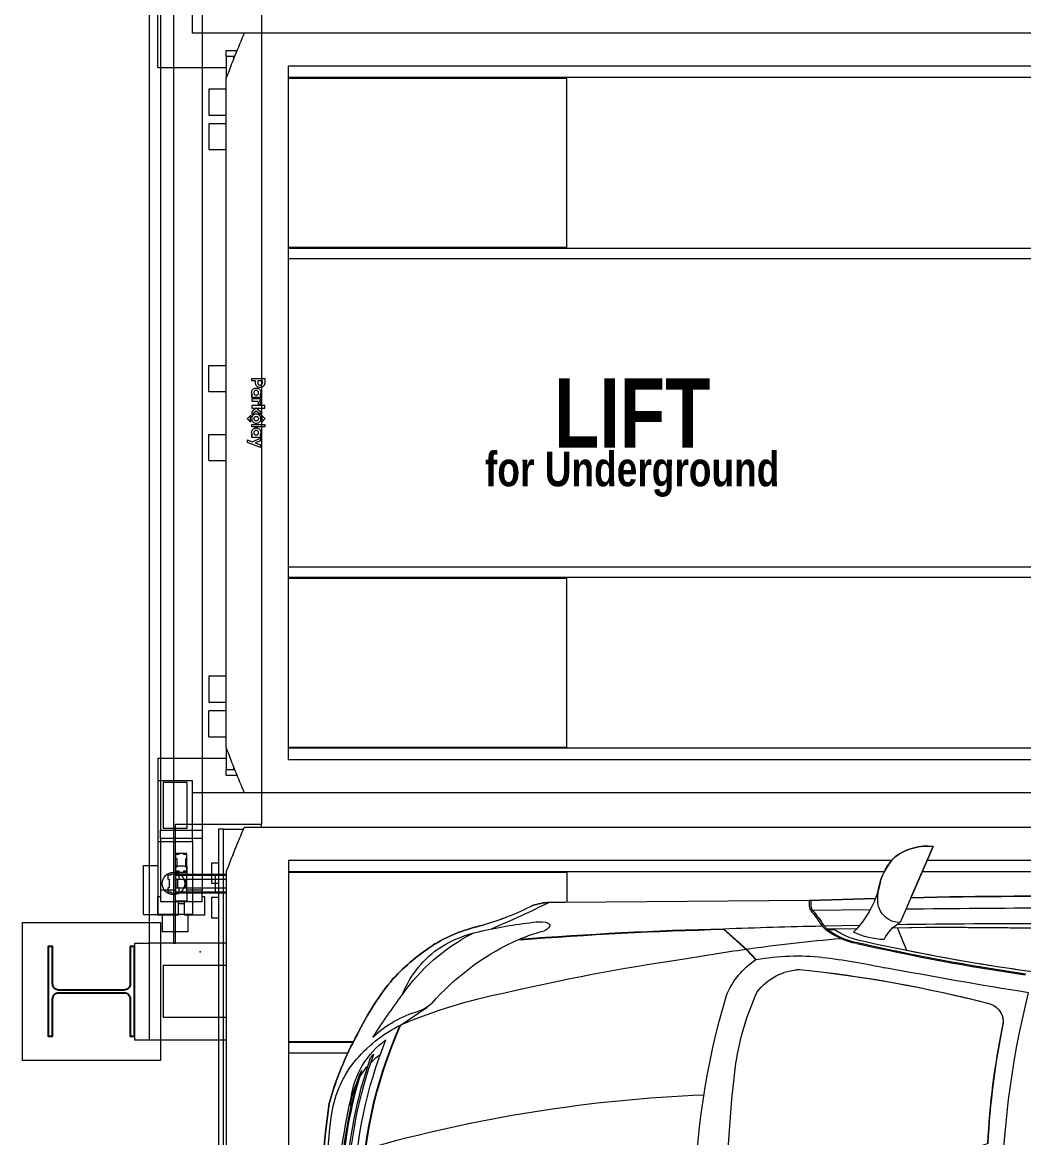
# Model space of a CAD drawing. Header units: inches. Extents: x -342 to 3622, y -887 to 1349.
# Drawn here: x 350.5 to 640.3, y 56.7 to 379.7 of the extents above; entities that cross this region are included whole.
import ezdxf

# ---------------------------------------------------------------- set-up
doc = ezdxf.new("R2010")
doc.units = ezdxf.units.IN
doc.header["$MEASUREMENT"] = 0
doc.set_wipeout_variables(frame=1)
doc.linetypes.add('PHANTOM', pattern=[12.7, 6.35, -1.27, 1.27, -1.27, 1.27, -1.27])
for name, color, linetype in [('PK24-LABEL', 7, 'Continuous'), ('PK24-LOGO', 7, 'Continuous'), ('PK24E', 7, 'Continuous'), ('PK24E-COMP-CAR', 7, 'Continuous'), ('PK24E-STRUCT-STEEL', 254, 'Continuous')]:
    doc.layers.add(name, color=color, linetype=linetype)
for name, color, linetype, true_color in [('PK24E-COMP-PALLET', 132, 'Continuous', 0x00b7c8), ('PK24E-HELPER', 253, 'PHANTOM', 0xa1a1a1), ('PK24E-SYS-LIFT', 31, 'Continuous', 0xffcc5a), ('PK24E-SYS-SHELF', 31, 'Continuous', 0xffcc5a)]:
    doc.layers.add(name, color=color, linetype=linetype, true_color=true_color)
doc.styles.add('Impact', font='impact.ttf', dxfattribs={"height": 5})

# ---------------------------------------------------------------- blocks, each defined once
blk = doc.blocks.new('STEEL-HEA260--TOP-STRUCT-PK24')
at = {"layer": 'PK24E-STRUCT-STEEL', "color": 8, "true_color": 0x808080}
blk.add_lwpolyline([(11.25, 13), (11.25, 2.175, -0.4142136), (9.45, 0.375), (-9.45, 0.375, -0.4142136), (-11.25, 2.175), (-11.25, 13), (-12.5, 13), (-12.5, -13), (-11.25, -13), (-11.25, -2.175, -0.4142136), (-9.45, -0.375), (9.45, -0.375, -0.4142136), (11.25, -2.175), (11.25, -13), (12.5, -13), (12.5, 13)], format="xyb", close=True, dxfattribs=at)
blk = doc.blocks.new('STEEL-HEA260-WPLATE-TOP-STRUCT-PK24')
at = {"layer": 'PK24E-STRUCT-STEEL', "color": 8, "lineweight": 5, "true_color": 0x808080}
blk.add_lwpolyline([(-20, 20), (20, 20), (20, -20), (-20, -20)], close=True, dxfattribs=at)
at = {"lineweight": 5}
blk.add_blockref('STEEL-HEA260--TOP-STRUCT-PK24', (0, 0), dxfattribs=at)
blk = doc.blocks.new('ELIFT-COLUMNS--TOP-COMP-PKE24')
at = {"lineweight": 5}
blk.add_blockref('STEEL-HEA260-WPLATE-TOP-STRUCT-PK24', (-306.5, -167.5), dxfattribs=at)
blk = doc.blocks.new('ELIFTUG---TOP-COMP-PKE24')
at = {"layer": 'PK24E-SYS-LIFT', "linetype": 'Continuous', "lineweight": 5}
for p, q in [((-287.25, 100), (-287.25, 116.25)), ((-277.25, 110), (-277.25, 116.25)), ((-255.5, 110), (-277.25, 110)), ((-255.5, 95), (-255.5, 110)), ((-267.5, 103.22), (-267.5, 105)), ((-267.5, 105), (-258.3, 105)), ((-258.3, 105), (-258.3, 103.22)), ((-265.25, 103.22), (-267.5, 103.22)), ((-267.5, 103.22), (-267.5, -103.22)), ((-265.25, 94), (-265.25, 103.22)), ((-258.3, 103.22), (-262.25, 103.22)), ((-262.25, 103.22), (-262.25, 94)), ((-258.3, 103.22), (-258.3, -103.22)), ((-287.25, 100), (-267.5, 100)), ((-267.5, 93.75), (-272.5, 93.75)), ((-272.5, 93.75), (-272.5, 86.25)), ((-262.25, 94), (-265.25, 94)), ((-265.25, 94), (-265.25, -94)), ((-262.25, 94), (-262.25, -94)), ((-257.8, 75.2), (-257.8, 94.8)), ((-253, 95), (-257.6, 95)), ((-257.6, 95), (-257.6, 75)), ((-253, 75), (-253, 95)), ((-252.8, 94.8), (-252.8, 75.2)), ((-257.8, 88), (-258.3, 88)), ((-272.5, 86.25), (-267.5, 86.25)), ((-267.5, 83.75), (-272.5, 83.75)), ((-272.5, 83.75), (-272.5, 76.25)), ((-258.3, 82), (-257.8, 82)), ((-252.8, 81.9), (-230.5, 81.9)), ((-230.5, 83.9), (-230.5, 67.75)), ((-220.5, 83.9), (-230.5, 83.9)), ((-220.5, 83.9), (-220.5, 81.9)), ((220.5, 81.9), (-220.5, 81.9)), ((-272.5, 76.25), (-267.5, 76.25)), ((-257.6, 75), (-253, 75)), ((-255.5, 67.75), (-255.5, 75)), ((-255.5, 73.9), (-230.5, 73.9)), ((-85.6, 73.9), (-220.5, 73.9)), ((-220.5, 73.9), (-220.5, -73.9)), ((-216.5, 2.25), (-216.5, 73.9)), ((-87.6, 2.25), (-87.6, 73.9)), ((-85.6, -73.9), (-85.6, 73.9)), ((77.6, 73.9), (-77.6, 73.9)), ((-77.6, 73.9), (-77.6, -73.9)), ((-258.3, 67.75), (-230.5, 67.75)), ((-230.5, 59.75), (-258.3, 59.75)), ((-255.5, 52.5), (-255.5, 59.75)), ((-230.5, 59.75), (-230.5, -59.75)), ((-257.8, 32.7), (-257.8, 52.3)), ((-253, 52.5), (-257.6, 52.5)), ((-257.6, 52.5), (-257.6, 32.5)), ((-253, 32.5), (-253, 52.5)), ((-252.8, 52.3), (-252.8, 32.7)), ((-257.8, 45.5), (-258.3, 45.5)), ((-258.3, 39.5), (-257.8, 39.5)), ((-257.6, 32.5), (-253, 32.5)), ((-255.5, 10), (-255.5, 32.5)), ((-127.91, 29.45), (-127.91, 24.3)), ((-127.91, 29.45), (-127.61, 29.45)), ((-127.61, 29.45), (-127.61, 24.3)), ((-127.61, 29.45), (-116.61, 29.45)), ((-116.61, 29.45), (-116.61, 24.3)), ((-116.61, 29.45), (-116.31, 29.45)), ((-116.31, 29.45), (-116.31, 24.3)), ((-151.04, 24.35), (-153.72, 21.67)), ((-146.87, 24.35), (-151.04, 24.35)), ((-151.04, 24.35), (-151.04, 5.05)), ((-146.87, 24.35), (-146.38, 24.35)), ((-135.72, 24.35), (-146.38, 24.35)), ((-135.72, 24.3), (-135.72, 24.35)), ((-135.72, 24.3), (-115.72, 24.3)), ((-135.72, 24.3), (-135.72, 22.37)), ((-114.42, 24.3), (-115.72, 24.3)), ((-115.72, 22.3), (-115.72, 24.3)), ((-114.42, 24.3), (-114.42, 5.1)), ((-112.62, 22.99), (-114.42, 22.99)), ((-112.62, 21.91), (-112.62, 22.99)), ((-112.62, 22.99), (-112.62, 6.41)), ((-109.02, 22.7), (-110.52, 22.7)), ((-110.52, 22.7), (-110.52, 6.7)), ((-103.72, 22.75), (-109.02, 22.75)), ((-109.02, 22.75), (-109.02, 22.55)), ((-102.72, 22.95), (-103.72, 22.95)), ((-103.72, 22.95), (-103.72, 22.75)), ((-103.72, 22.75), (-103.72, 14.4)), ((-102.72, 22.75), (-103.72, 22.75)), ((-102.72, 22.95), (-102.72, 22.75)), ((-102.72, 22.75), (-102.72, 14.4)), ((-153.72, 21.67), (-153.72, 7.73)), ((-135.72, 21.45), (-135.72, 22.37)), ((-135.72, 21.45), (-135.72, 20.02)), ((-135.72, 21.45), (-115.72, 21.45)), ((-135.72, 18.48), (-135.72, 20.02)), ((-115.72, 22.3), (-115.72, 21.45)), ((-115.72, 21.45), (-115.72, 19.93)), ((-115.72, 19.93), (-115.72, 18.48)), ((-110.52, 21.91), (-112.62, 21.91)), ((-112.62, 21.91), (-112.62, 14.7)), ((-109.02, 22.55), (-109.02, 14.4)), ((-103.72, 22.55), (-109.02, 22.55)), ((-97.72, 21.96), (-102.72, 22.4)), ((-96.62, 20.77), (-96.62, 20.56)), ((-96.62, 20.56), (-96.62, 19.04)), ((-135.72, 18.48), (-135.72, 15.68)), ((-115.72, 18.48), (-135.72, 18.48)), ((-115.72, 14.7), (-115.72, 18.48)), ((-96.62, 15.55), (-102.72, 17.18)), ((-96.62, 19.04), (-96.62, 15.55)), ((-272.5, 6.25), (-272.5, 13.75)), ((-272.5, 13.75), (-267.5, 13.75)), ((-135.72, 13.72), (-135.72, 15.68)), ((-135.72, 13.72), (-135.72, 10.92)), ((-115.72, 10.92), (-115.72, 14.7)), ((-112.62, 14.7), (-112.62, 7.49)), ((-109.02, 14.4), (-109.02, 12.75)), ((-103.72, 14.4), (-109.02, 14.4)), ((-103.72, 14.4), (-103.72, 12.75)), ((-102.72, 14.4), (-103.72, 14.4)), ((-102.72, 15.45), (-96.42, 13.65)), ((-102.72, 14.4), (-102.72, 12.75)), ((-96.42, 15.5), (-96.62, 15.55)), ((-96.42, 15.5), (-96.42, 14.92)), ((-96.42, 13.65), (-96.42, 14.92)), ((-96.42, 13.65), (-96.42, 11.5)), ((-95.52, 13.45), (-96.42, 13.54)), ((-257.8, -9.8), (-257.8, 9.8)), ((-253, 10), (-257.6, 10)), ((-257.6, 10), (-257.6, -10)), ((-253, -10), (-253, 10)), ((-252.8, 9.8), (-252.8, -9.8)), ((-135.72, 9.38), (-135.72, 10.92)), ((-135.72, 10.92), (-115.72, 10.92)), ((-115.72, 10.92), (-115.72, 9.47)), ((-109.32, 10.25), (-109.32, 12.75)), ((-97.67, 12.75), (-109.32, 12.75)), ((-109.32, 10.25), (-97.67, 10.25)), ((-109.02, 10.25), (-109.02, -4.25)), ((-103.72, 10.25), (-103.72, -4.25)), ((-102.72, 10.25), (-102.72, -4.25)), ((-96.42, 11.5), (-96.42, -5.5)), ((-153.72, 7.73), (-151.04, 5.05)), ((-135.72, 9.38), (-135.72, 6.6)), ((-135.72, 5.82), (-135.72, 6.6)), ((-115.72, 6.6), (-135.72, 6.6)), ((-115.72, 9.47), (-115.72, 6.6)), ((-115.72, 6.6), (-115.72, 5.87)), ((-112.62, 6.41), (-112.62, 7.49)), ((-112.62, 7.49), (-110.52, 7.49)), ((-110.52, 6.7), (-109.02, 6.7)), ((-96.42, 7.59), (-95.52, 7.65)), ((-94.92, 7.96), (-95.52, 8.02)), ((-95.52, 7.65), (-95.52, 5.93)), ((-94.92, 7.96), (-94.92, 5.04)), ((-272.5, 6.25), (-267.5, 6.25)), ((-151.04, 5.05), (-135.72, 5.05)), ((-135.72, 5.82), (-135.72, 5.1)), ((-135.72, 5.05), (-135.72, 5.1)), ((-115.72, 5.1), (-135.72, 5.1)), ((-115.72, 5.1), (-115.72, 5.87)), ((-115.72, 5.1), (-114.42, 5.1)), ((-114.42, 6.41), (-112.62, 6.41)), ((-109.02, 6.1), (-110.82, 6.1)), ((-110.82, 6.1), (-110.82, 0)), ((-94.92, 4.29), (-96.42, 4.37)), ((-95.52, 5.93), (-95.52, 5.07)), ((-95.52, 5.07), (-94.92, 5.04)), ((-94.62, 5.5), (-94.92, 5.5)), ((-94.92, 5.04), (-94.92, 4.29)), ((-94.92, 2.77), (-94.92, 4.29)), ((-94.62, 0), (-94.62, 5.5)), ((-257.8, 3), (-258.3, 3)), ((-111.02, 2.25), (-220, 2.25)), ((-220, 2.25), (-220, -2.25)), ((-110.82, 2.75), (-110.92, 2.75)), ((-110.92, 2.75), (-110.92, -2.75)), ((-110.82, 0), (-110.82, -6.1)), ((-94.92, 1.25), (-94.92, 2.77)), ((-94.92, 0), (-94.92, 1.25)), ((-94.92, -1.25), (-94.92, 0)), ((-94.52, 2.75), (-94.62, 2.75)), ((-94.62, -5.5), (-94.62, 0)), ((-94.52, -2.75), (-94.52, 2.75)), ((-85.6, 2.25), (-94.42, 2.25)), ((-258.3, -3), (-257.8, -3)), ((-220, -2.25), (-111.02, -2.25)), ((-216.5, -73.9), (-216.5, -2.25)), ((-110.92, -2.75), (-110.82, -2.75)), ((-94.92, -2.77), (-94.92, -1.25)), ((-94.92, -4.93), (-94.92, -2.77)), ((-94.62, -2.75), (-94.52, -2.75)), ((-94.42, -2.25), (-85.6, -2.25)), ((-87.6, -73.9), (-87.6, -2.25)), ((-272.5, -6.25), (-267.5, -6.25)), ((-272.5, -13.75), (-272.5, -6.25)), ((-110.82, -6.1), (-109.32, -6.1)), ((-109.32, -4.25), (-109.32, -6.75)), ((-97.67, -4.25), (-109.32, -4.25)), ((-96.42, -5.5), (-96.42, -8.05)), ((-94.92, -6.04), (-94.92, -4.93)), ((-94.92, -5.5), (-94.62, -5.5)), ((-94.92, -7.29), (-94.92, -6.04)), ((-109.32, -6.75), (-97.67, -6.75)), ((-109.02, -6.75), (-109.02, -8.05)), ((-96.42, -8.05), (-109.02, -8.05)), ((-108.92, -8.05), (-108.92, -8.79)), ((-108.92, -8.79), (-108.62, -8.79)), ((-108.62, -8.79), (-108.62, -8.05)), ((-96.82, -8.79), (-108.62, -8.79)), ((-96.82, -8.05), (-96.82, -8.79)), ((-96.82, -8.79), (-96.52, -8.79)), ((-96.52, -8.79), (-96.52, -8.05)), ((-96.42, -7.96), (-94.92, -7.8)), ((-94.92, -7.7), (-94.92, -7.29)), ((-94.92, -7.8), (-94.92, -7.7)), ((-257.6, -10), (-253, -10)), ((-255.5, -32.5), (-255.5, -10)), ((-272.5, -13.75), (-267.5, -13.75)), ((-257.8, -52.3), (-257.8, -32.7)), ((-253, -32.5), (-257.6, -32.5)), ((-257.6, -32.5), (-257.6, -52.5)), ((-253, -52.5), (-253, -32.5)), ((-252.8, -32.7), (-252.8, -52.3)), ((-257.8, -39.5), (-258.3, -39.5)), ((-258.3, -45.5), (-257.8, -45.5)), ((-257.6, -52.5), (-253, -52.5)), ((-255.5, -59.75), (-255.5, -52.5)), ((-258.3, -59.75), (-230.5, -59.75)), ((-230.5, -67.75), (-258.3, -67.75)), ((-255.5, -75), (-255.5, -67.75)), ((-230.5, -67.75), (-230.5, -83.9)), ((-255.5, -73.9), (-230.5, -73.9)), ((-220.5, -73.9), (-85.6, -73.9)), ((-77.6, -73.9), (77.6, -73.9)), ((-267.5, -76.25), (-272.5, -76.25)), ((-272.5, -76.25), (-272.5, -83.75)), ((-257.8, -94.8), (-257.8, -75.2)), ((-253, -75), (-257.6, -75)), ((-257.6, -75), (-257.6, -95)), ((-253, -95), (-253, -75)), ((-252.8, -75.2), (-252.8, -94.8)), ((-272.5, -83.75), (-267.5, -83.75)), ((-257.8, -82), (-258.3, -82)), ((-252.8, -81.9), (-230.5, -81.9)), ((-220.5, -83.9), (-230.5, -83.9)), ((220.5, -81.9), (-220.5, -81.9)), ((-220.5, -83.9), (-220.5, -81.9)), ((-153.1, -97.9), (-153.1, -81.9)), ((-80.1, -97.9), (-80.1, -81.9)), ((-267.5, -86.25), (-272.5, -86.25)), ((-272.5, -93.75), (-272.5, -86.25)), ((-258.3, -88), (-257.8, -88)), ((-272.5, -93.75), (-267.5, -93.75)), ((-265.25, -94), (-262.25, -94)), ((-265.25, -103.22), (-265.25, -94)), ((-262.25, -94), (-262.25, -103.22)), ((-257.6, -95), (-253, -95)), ((-255.5, -110), (-255.5, -95)), ((-287.25, -100), (-267.5, -100)), ((-287.25, -100), (-287.25, -106.55)), ((-80.1, -97.9), (-153.1, -97.9)), ((-267.5, -103.22), (-265.25, -103.22)), ((-267.5, -105), (-267.5, -103.22)), ((-262.25, -103.22), (-258.3, -103.22)), ((-258.3, -103.22), (-258.3, -105)), ((-277.25, -106.55), (-287.25, -106.55)), ((-287.25, -106.55), (-287.25, -124.05)), ((-277.25, -124.05), (-277.25, -106.55)), ((-258.3, -105), (-267.5, -105)), ((-285.7, -107), (-285.7, -120.25)), ((-278.8, -107), (-285.7, -107)), ((-278.8, -120.25), (-278.8, -107)), ((-255.5, -110), (-277.25, -110)), ((-285.7, -120.25), (-278.8, -120.25)), ((-287.25, -124.05), (-277.25, -124.05)), ((-287.25, -124.05), (-287.25, -145.25)), ((-277.25, -124.05), (-277.25, -145.25)), ((-291.45, -145.25), (-291.45, -131)), ((-291.45, -131), (-287.25, -131)), ((-284.4, -133.88), (-284.4, -134.98)), ((-283.48, -133.88), (-284.4, -133.88)), ((-284.4, -134.98), (-284.02, -134.98)), ((-284.02, -134.98), (-284.02, -137.52)), ((-283.48, -133.55), (-283.48, -133.88)), ((-282.02, -133.55), (-283.48, -133.55)), ((-282.02, -133.88), (-282.02, -133.55)), ((-281.1, -133.88), (-282.02, -133.88)), ((-281.48, -134.98), (-281.1, -134.98)), ((-281.48, -137.52), (-281.48, -134.98)), ((-281.1, -134.98), (-281.1, -133.88)), ((-284.4, -137.52), (-284.4, -138.62)), ((-284.02, -137.52), (-284.4, -137.52)), ((-284.4, -138.62), (-283.48, -138.62)), ((-283.48, -138.62), (-283.48, -138.95)), ((-282.02, -138.62), (-281.1, -138.62)), ((-282.02, -138.95), (-282.02, -138.62)), ((-281.1, -137.52), (-281.48, -137.52)), ((-281.1, -138.62), (-281.1, -137.52)), ((-283.48, -138.95), (-282.02, -138.95)), ((-291.45, -145.25), (-287.25, -145.25)), ((-277.25, -145.25), (-287.25, -145.25)), ((-286, -145.25), (-286, -150.25)), ((-278.5, -150.25), (-278.5, -145.25)), ((-280.68, -150.25), (-286, -150.25)), ((-278.5, -150.25), (-280.68, -150.25))]:
    blk.add_line(p, q, dxfattribs=at)
for centre, radius in [((-98.47, 19.8), 2), ((-282.75, -136.25), 3.25)]:
    blk.add_circle(centre, radius, dxfattribs=at)
for centre, radius, start, end in [((-257.6, 94.8), 0.2, 90, 180), ((-253, 94.8), 0.2, 0, 90), ((-257.6, 75.2), 0.2, 180, 270), ((-253, 75.2), 0.2, 270, 0), ((-257.6, 52.3), 0.2, 90, 180), ((-253, 52.3), 0.2, 0, 90), ((-257.6, 32.7), 0.2, 180, 270), ((-253, 32.7), 0.2, 270, 0), ((-98.47, 19.8), 2, 22.3316, 337.6684), ((-97.82, 20.77), 1.2, 0, 85), ((-98.47, 19.8), 2, 337.6684, 22.3316), ((-257.6, 9.8), 0.2, 90, 180), ((-253, 9.8), 0.2, 0, 90), ((-107.97, 11.5), 0.6, 0, 180), ((-107.97, 11.5), 0.6, 180, 0), ((-97.77, 11.5), 0.6, 0, 180), ((-97.77, 11.5), 0.6, 180, 0), ((-97.67, 11.5), 1.25, 0, 90), ((-97.67, 11.5), 1.25, 270, 0), ((-110.92, 2.65), 0.1, 90, 180), ((-94.52, 2.65), 0.1, 0, 90), ((-110.92, -2.65), 0.1, 180, 270), ((-94.52, -2.65), 0.1, 270, 0), ((-107.97, -5.5), 0.6, 0, 180), ((-107.97, -5.5), 0.6, 180, 0), ((-97.77, -5.5), 0.6, 0, 180), ((-97.77, -5.5), 0.6, 180, 0), ((-97.67, -5.5), 1.25, 0, 90), ((-97.67, -5.5), 1.25, 270, 0), ((-257.6, -9.8), 0.2, 180, 270), ((-253, -9.8), 0.2, 270, 0), ((-257.6, -32.7), 0.2, 90, 180), ((-253, -32.7), 0.2, 0, 90), ((-257.6, -52.3), 0.2, 180, 270), ((-253, -52.3), 0.2, 270, 0), ((-257.6, -75.2), 0.2, 90, 180), ((-253, -75.2), 0.2, 0, 90), ((-257.6, -94.8), 0.2, 180, 270), ((-253, -94.8), 0.2, 270, 0)]:
    blk.add_arc(centre, radius, start, end, dxfattribs=at)
for points, knots in [([(-146.38, 24.35), (-146.39, 24.35), (-146.39, 24.35), (-146.43, 24.35), (-146.49, 24.35), (-146.57, 24.35), (-146.65, 24.35), (-146.73, 24.35), (-146.8, 24.35), (-146.85, 24.35), (-146.86, 24.35), (-146.87, 24.35), (-146.87, 24.35)], [0, 0, 0, 0, 0.106796, 0.213587, 0.320506, 0.427756, 0.535476, 0.643626, 0.751921, 0.859857, 0.967036, 1, 1, 1, 1]), ([(-95.52, 9.79), (-95.52, 9.96), (-95.52, 10.31), (-95.52, 10.82), (-95.52, 11.3), (-95.52, 11.76), (-95.52, 12.18), (-95.52, 12.55), (-95.52, 12.87), (-95.52, 13.12), (-95.52, 13.31), (-95.52, 13.41), (-95.52, 13.46), (-95.52, 13.45), (-95.52, 13.45)], [0, 0, 0, 0, 0.090421, 0.180841, 0.271261, 0.361682, 0.452102, 0.542523, 0.632943, 0.723364, 0.813784, 0.904205, 0.994625, 1, 1, 1, 1]), ([(-95.52, 7.65), (-95.52, 7.81), (-95.52, 8.13), (-95.52, 8.66), (-95.52, 9.21), (-95.52, 9.6), (-95.52, 9.79)], [0, 0, 0, 0, 0.25, 0.5, 0.75, 1, 1, 1, 1]), ([(-111.02, 2.65), (-111.02, 2.64), (-111.02, 2.62), (-111.02, 2.46), (-111.02, 2.22), (-111.02, 1.89), (-111.02, 1.48), (-111.02, 1.02), (-111.02, 0.52), (-111.02, 0), (-111.02, -0.52), (-111.02, -1.02), (-111.02, -1.48), (-111.02, -1.89), (-111.02, -2.22), (-111.02, -2.46), (-111.02, -2.62), (-111.02, -2.64), (-111.02, -2.65)], [0, 0, 0, 0, 0.0625, 0.125, 0.1875, 0.25, 0.3125, 0.375, 0.4375, 0.5, 0.5625, 0.625, 0.6875, 0.75, 0.8125, 0.875, 0.9375, 1, 1, 1, 1]), ([(-94.42, 2.65), (-94.42, 2.64), (-94.42, 2.62), (-94.42, 2.46), (-94.42, 2.22), (-94.42, 1.89), (-94.42, 1.48), (-94.42, 1.02), (-94.42, 0.52), (-94.42, 0.17), (-94.42, 0)], [0, 0, 0, 0, 0.125, 0.25, 0.375, 0.5, 0.625, 0.75, 0.875, 1, 1, 1, 1]), ([(-94.42, 0), (-94.42, -0.17), (-94.42, -0.52), (-94.42, -1.02), (-94.42, -1.48), (-94.42, -1.89), (-94.42, -2.22), (-94.42, -2.46), (-94.42, -2.62), (-94.42, -2.64), (-94.42, -2.65)], [0, 0, 0, 0, 0.125, 0.25, 0.375, 0.5, 0.625, 0.75, 0.875, 1, 1, 1, 1])]:
    blk.add_open_spline(points, degree=3, knots=knots, dxfattribs=at)
at = {"lineweight": 5}
blk.add_blockref('ELIFT-COLUMNS--TOP-COMP-PKE24', (0, 0), dxfattribs=at)
blk = doc.blocks.new('LOGO----DECOR-PK24')
at = {"layer": 'PK24-LOGO', "lineweight": 5}
for p, q in [((-10, 2.13), (-8.71, 2.13)), ((-10, -1.62), (-10, 2.13)), ((-9.29, 1.47), (-9.29, 0.11)), ((-8.76, 1.47), (-9.29, 1.47)), ((-9.29, 0.11), (-8.76, 0.11)), ((-8.61, 1.46), (-8.76, 1.47)), ((-8.76, 0.11), (-8.61, 0.13)), ((-8.71, 2.13), (-8.43, 2.11)), ((-8.48, 1.42), (-8.61, 1.46)), ((-8.61, 0.13), (-8.48, 0.17)), ((-8.36, 1.35), (-8.48, 1.42)), ((-8.48, 0.17), (-8.36, 0.23)), ((-8.43, 2.11), (-8.3, 2.07)), ((-8.26, 1.27), (-8.36, 1.35)), ((-8.36, 0.23), (-8.26, 0.31)), ((-8.3, 2.07), (-8.17, 2.03)), ((-8.19, 1.17), (-8.26, 1.27)), ((-8.26, 0.31), (-8.19, 0.41)), ((-8.13, 1.05), (-8.19, 1.17)), ((-8.19, 0.41), (-8.13, 0.53)), ((-8.17, 2.03), (-7.94, 1.9)), ((-8.09, 0.93), (-8.13, 1.05)), ((-8.13, 0.53), (-8.09, 0.66)), ((-8.08, 0.79), (-8.09, 0.93)), ((-8.09, 0.66), (-8.08, 0.79)), ((-7.94, 1.9), (-7.74, 1.74)), ((-7.74, 1.74), (-7.58, 1.55)), ((-7.58, 0.04), (-7.74, -0.16)), ((-7.58, 1.55), (-7.46, 1.32)), ((-7.46, 0.27), (-7.58, 0.04)), ((-7.46, 1.32), (-7.38, 1.06)), ((-7.38, 0.52), (-7.46, 0.27)), ((-7.38, 1.06), (-7.36, 0.79)), ((-7.36, 0.79), (-7.38, 0.52)), ((-7.19, -0.02), (-7.16, 0.13)), ((-7.16, 0.13), (-7.11, 0.26)), ((-7.11, 0.26), (-6.98, 0.49)), ((-6.98, 0.49), (-6.82, 0.68)), ((-6.82, 0.68), (-6.62, 0.82)), ((-6.62, 0.82), (-6.41, 0.92)), ((-6.42, 0.06), (-6.48, -0.05)), ((-6.33, 0.17), (-6.42, 0.06)), ((-6.41, 0.92), (-6.19, 0.98)), ((-6.23, 0.25), (-6.33, 0.17)), ((-6.11, 0.31), (-6.23, 0.25)), ((-6.19, 0.98), (-5.97, 1)), ((-5.98, 0.35), (-6.11, 0.31)), ((-5.84, 0.36), (-5.98, 0.35)), ((-5.97, 1), (-5.74, 0.98)), ((-5.71, 0.35), (-5.84, 0.36)), ((-5.74, 0.98), (-5.53, 0.92)), ((-5.58, 0.31), (-5.71, 0.35)), ((-5.47, 0.24), (-5.58, 0.31)), ((-5.53, 0.92), (-5.35, 0.82)), ((-5.37, 0.16), (-5.47, 0.24)), ((-5.29, 0.06), (-5.37, 0.16)), ((-5.35, 0.82), (-5.21, 0.7)), ((-5.23, -0.06), (-5.29, 0.06)), ((-5.21, 0.7), (-5.21, 0.95)), ((-5.21, 0.95), (-4.5, 0.95)), ((-4.5, 0.95), (-4.5, -1.62)), ((-3.41, 0.95), (-4.11, 0.95)), ((-4.11, 0.95), (-4.11, -1.62)), ((-3.41, 0.53), (-3.41, 0.95)), ((-3.36, 0.62), (-3.41, 0.53)), ((-3.37, -0.03), (-3.32, 0.06)), ((-3.29, 0.71), (-3.36, 0.62)), ((-3.32, 0.06), (-3.26, 0.13)), ((-3.22, 0.78), (-3.29, 0.71)), ((-3.26, 0.13), (-3.19, 0.19)), ((-3.14, 0.84), (-3.22, 0.78)), ((-3.19, 0.19), (-3.11, 0.23)), ((-3.05, 0.89), (-3.14, 0.84)), ((-3.11, 0.23), (-3.02, 0.26)), ((-2.94, 0.92), (-3.05, 0.89)), ((-3.02, 0.26), (-2.92, 0.27)), ((-2.83, 0.94), (-2.94, 0.92)), ((-2.92, 0.27), (-2.42, 0.27)), ((-2.7, 0.95), (-2.83, 0.94)), ((-2.42, 0.95), (-2.7, 0.95)), ((-2.42, 0.27), (-2.42, 0.95)), ((-1.42, 2.13), (-2.13, 2.13)), ((-2.13, 2.13), (-2.13, -1.62)), ((-1.42, -1.62), (-1.42, 2.13)), ((-0.37, 0.95), (-1.42, -0.33)), ((-0.61, -0.33), (0.44, 0.95)), ((0.44, 0.95), (-0.37, 0.95)), ((0.44, 0.19), (0.36, -0.06)), ((0.56, 0.41), (0.44, 0.19)), ((0.72, 0.61), (0.56, 0.41)), ((0.92, 0.77), (0.72, 0.61)), ((0.77, 1.32), (0.79, 1.37)), ((0.78, 1.26), (0.77, 1.32)), ((0.81, 1.24), (0.78, 1.26)), ((0.79, 1.37), (1.61, 2.19)), ((0.85, 1.23), (0.81, 1.24)), ((0.89, 1.24), (0.85, 1.23)), ((1.07, 1.32), (0.89, 1.24)), ((1.15, 0.9), (0.92, 0.77)), ((1.27, 1.37), (1.07, 1.32)), ((1.07, -0.08), (1.13, 0.03)), ((1.13, 0.03), (1.21, 0.12)), ((1.4, 0.98), (1.15, 0.9)), ((1.21, 0.12), (1.3, 0.2)), ((1.46, 1.41), (1.27, 1.37)), ((1.3, 0.2), (1.41, 0.26)), ((1.67, 1), (1.4, 0.98)), ((1.41, 0.26), (1.54, 0.3)), ((1.67, 1.42), (1.46, 1.41)), ((1.54, 0.3), (1.67, 0.31)), ((1.61, 2.19), (1.67, 2.21)), ((1.67, 2.21), (1.73, 2.19)), ((1.87, 1.41), (1.67, 1.42)), ((1.94, 0.98), (1.67, 1)), ((1.67, 0.31), (1.8, 0.3)), ((1.73, 2.19), (2.54, 1.37)), ((1.8, 0.3), (1.92, 0.26)), ((2.07, 1.37), (1.87, 1.41)), ((1.92, 0.26), (2.03, 0.2)), ((2.19, 0.9), (1.94, 0.98)), ((2.03, 0.2), (2.13, 0.12)), ((2.26, 1.32), (2.07, 1.37)), ((2.13, 0.12), (2.2, 0.03)), ((2.41, 0.77), (2.19, 0.9)), ((2.2, 0.03), (2.26, -0.08)), ((2.45, 1.24), (2.26, 1.32)), ((2.61, 0.61), (2.41, 0.77)), ((2.48, 1.23), (2.45, 1.24)), ((2.52, 1.24), (2.48, 1.23)), ((2.55, 1.26), (2.52, 1.24)), ((2.54, 1.37), (2.57, 1.32)), ((2.57, 1.32), (2.55, 1.26)), ((2.78, 0.41), (2.61, 0.61)), ((2.9, 0.19), (2.78, 0.41)), ((2.98, -0.06), (2.9, 0.19)), ((3.31, 2.13), (4.01, 2.13)), ((3.31, -1.62), (3.31, 2.13)), ((4.01, 2.13), (4.01, -1.62)), ((4.37, -0.02), (4.4, 0.13)), ((4.4, 0.13), (4.45, 0.26)), ((4.45, 0.26), (4.58, 0.49)), ((4.58, 0.49), (4.74, 0.68)), ((4.74, 0.68), (4.93, 0.82)), ((4.93, 0.82), (5.15, 0.92)), ((5.14, 0.06), (5.08, -0.05)), ((5.23, 0.17), (5.14, 0.06)), ((5.15, 0.92), (5.37, 0.98)), ((5.33, 0.25), (5.23, 0.17)), ((5.45, 0.31), (5.33, 0.25)), ((5.37, 0.98), (5.59, 1)), ((5.58, 0.35), (5.45, 0.31)), ((5.72, 0.36), (5.58, 0.35)), ((5.59, 1), (5.82, 0.98)), ((5.85, 0.35), (5.72, 0.36)), ((5.82, 0.98), (6.03, 0.92)), ((5.98, 0.31), (5.85, 0.35)), ((6.09, 0.24), (5.98, 0.31)), ((6.03, 0.92), (6.21, 0.82)), ((6.19, 0.16), (6.09, 0.24)), ((6.27, 0.06), (6.19, 0.16)), ((6.21, 0.82), (6.35, 0.7)), ((6.32, -0.06), (6.27, 0.06)), ((6.35, 0.7), (6.35, 0.95)), ((6.35, 0.95), (7.06, 0.95)), ((7.06, 0.95), (7.06, -1.62)), ((8.33, -1.51), (7.31, 0.95)), ((7.31, 0.95), (8.05, 0.95)), ((8.05, 0.95), (8.68, -0.63)), ((10, 0.95), (8.51, -2.81)), ((8.68, -0.63), (9.27, 0.95)), ((9.27, 0.95), (10, 0.95)), ((-9.29, -1.62), (-10, -1.62)), ((-8.71, -0.55), (-9.29, -0.55)), ((-9.29, -0.55), (-9.29, -1.62)), ((-8.43, -0.52), (-8.71, -0.55)), ((-8.3, -0.49), (-8.43, -0.52)), ((-8.17, -0.44), (-8.3, -0.49)), ((-7.94, -0.32), (-8.17, -0.44)), ((-7.74, -0.16), (-7.94, -0.32)), ((-7.22, -0.33), (-7.21, -0.17)), ((-7.21, -0.5), (-7.22, -0.33)), ((-7.21, -0.17), (-7.19, -0.02)), ((-7.19, -0.65), (-7.21, -0.5)), ((-7.16, -0.79), (-7.19, -0.65)), ((-7.1, -0.92), (-7.16, -0.79)), ((-6.97, -1.15), (-7.1, -0.92)), ((-6.81, -1.34), (-6.97, -1.15)), ((-6.62, -1.48), (-6.81, -1.34)), ((-6.41, -1.59), (-6.62, -1.48)), ((-6.52, -0.18), (-6.53, -0.33)), ((-6.53, -0.33), (-6.52, -0.47)), ((-6.48, -0.05), (-6.52, -0.18)), ((-6.52, -0.47), (-6.48, -0.6)), ((-6.48, -0.6), (-6.42, -0.72)), ((-6.42, -0.72), (-6.33, -0.82)), ((-6.19, -1.65), (-6.41, -1.59)), ((-6.33, -0.82), (-6.23, -0.9)), ((-6.23, -0.9), (-6.11, -0.97)), ((-5.98, -1.67), (-6.19, -1.65)), ((-6.11, -0.97), (-5.98, -1.01)), ((-5.98, -1.01), (-5.84, -1.02)), ((-5.74, -1.65), (-5.98, -1.67)), ((-5.84, -1.02), (-5.71, -1.01)), ((-5.53, -1.57), (-5.74, -1.65)), ((-5.71, -1.01), (-5.58, -0.97)), ((-5.58, -0.97), (-5.47, -0.9)), ((-5.35, -1.47), (-5.53, -1.57)), ((-5.47, -0.9), (-5.37, -0.82)), ((-5.37, -0.82), (-5.29, -0.72)), ((-5.21, -1.33), (-5.35, -1.47)), ((-5.29, -0.72), (-5.23, -0.6)), ((-5.2, -0.19), (-5.23, -0.06)), ((-5.23, -0.6), (-5.2, -0.47)), ((-5.21, -1.62), (-5.21, -1.33)), ((-5.21, -1.33), (-5.21, -1.33)), ((-4.5, -1.62), (-5.21, -1.62)), ((-5.19, -0.33), (-5.2, -0.19)), ((-5.2, -0.47), (-5.19, -0.33)), ((-4.11, -1.62), (-3.41, -1.62)), ((-3.41, -0.21), (-3.4, -0.12)), ((-3.41, -1.62), (-3.41, -0.21)), ((-3.4, -0.12), (-3.37, -0.03)), ((-2.13, -1.62), (-1.42, -1.62)), ((-1.42, -0.33), (-0.37, -1.62)), ((0.44, -1.62), (-0.61, -0.33)), ((-0.37, -1.62), (0.44, -1.62)), ((0.36, -0.06), (0.33, -0.33)), ((0.33, -0.33), (0.36, -0.6)), ((0.36, -0.6), (0.44, -0.85)), ((0.44, -0.85), (0.56, -1.08)), ((0.56, -1.08), (0.72, -1.28)), ((0.72, -1.28), (0.92, -1.44)), ((0.77, -1.98), (0.78, -1.93)), ((0.79, -2.04), (0.77, -1.98)), ((0.78, -1.93), (0.81, -1.9)), ((1.61, -2.85), (0.79, -2.04)), ((0.81, -1.9), (0.85, -1.89)), ((0.85, -1.89), (0.89, -1.9)), ((0.89, -1.9), (1.07, -1.98)), ((0.92, -1.44), (1.15, -1.56)), ((1.02, -0.33), (1.03, -0.2)), ((1.03, -0.46), (1.02, -0.33)), ((1.03, -0.2), (1.07, -0.08)), ((1.07, -0.59), (1.03, -0.46)), ((1.13, -0.7), (1.07, -0.59)), ((1.07, -1.98), (1.27, -2.04)), ((1.21, -0.79), (1.13, -0.7)), ((1.15, -1.56), (1.4, -1.64)), ((1.3, -0.87), (1.21, -0.79)), ((1.27, -2.04), (1.46, -2.07)), ((1.41, -0.93), (1.3, -0.87)), ((1.4, -1.64), (1.67, -1.67)), ((1.54, -0.97), (1.41, -0.93)), ((1.46, -2.07), (1.67, -2.09)), ((1.67, -0.98), (1.54, -0.97)), ((1.67, -2.88), (1.61, -2.85)), ((1.8, -0.97), (1.67, -0.98)), ((1.67, -1.67), (1.94, -1.64)), ((1.67, -2.09), (1.87, -2.07)), ((1.73, -2.85), (1.67, -2.88)), ((2.54, -2.04), (1.73, -2.85)), ((1.92, -0.93), (1.8, -0.97)), ((1.87, -2.07), (2.07, -2.04)), ((2.03, -0.87), (1.92, -0.93)), ((1.94, -1.64), (2.19, -1.56)), ((2.13, -0.79), (2.03, -0.87)), ((2.07, -2.04), (2.26, -1.98)), ((2.2, -0.7), (2.13, -0.79)), ((2.19, -1.56), (2.41, -1.44)), ((2.26, -0.59), (2.2, -0.7)), ((2.26, -0.08), (2.3, -0.2)), ((2.3, -0.46), (2.26, -0.59)), ((2.26, -1.98), (2.45, -1.9)), ((2.3, -0.2), (2.31, -0.33)), ((2.31, -0.33), (2.3, -0.46)), ((2.41, -1.44), (2.61, -1.28)), ((2.45, -1.9), (2.48, -1.89)), ((2.48, -1.89), (2.52, -1.9)), ((2.52, -1.9), (2.55, -1.93)), ((2.57, -1.98), (2.54, -2.04)), ((2.55, -1.93), (2.57, -1.98)), ((2.61, -1.28), (2.78, -1.08)), ((2.78, -1.08), (2.9, -0.85)), ((2.9, -0.85), (2.98, -0.6)), ((3, -0.33), (2.98, -0.06)), ((2.98, -0.6), (3, -0.33)), ((4.01, -1.62), (3.31, -1.62)), ((4.34, -0.17), (4.37, -0.02)), ((4.34, -0.33), (4.34, -0.17)), ((4.34, -0.5), (4.34, -0.33)), ((4.37, -0.65), (4.34, -0.5)), ((4.4, -0.79), (4.37, -0.65)), ((4.46, -0.92), (4.4, -0.79)), ((4.59, -1.15), (4.46, -0.92)), ((4.75, -1.34), (4.59, -1.15)), ((4.94, -1.48), (4.75, -1.34)), ((5.15, -1.59), (4.94, -1.48)), ((5.04, -0.18), (5.03, -0.33)), ((5.03, -0.33), (5.04, -0.47)), ((5.08, -0.05), (5.04, -0.18)), ((5.04, -0.47), (5.08, -0.6)), ((5.08, -0.6), (5.14, -0.72)), ((5.14, -0.72), (5.23, -0.82)), ((5.37, -1.65), (5.15, -1.59)), ((5.23, -0.82), (5.33, -0.9)), ((5.33, -0.9), (5.45, -0.97)), ((5.58, -1.67), (5.37, -1.65)), ((5.45, -0.97), (5.58, -1.01)), ((5.58, -1.01), (5.72, -1.02)), ((5.81, -1.65), (5.58, -1.67)), ((5.72, -1.02), (5.85, -1.01)), ((6.03, -1.57), (5.81, -1.65)), ((5.85, -1.01), (5.98, -0.97)), ((5.98, -0.97), (6.09, -0.9)), ((6.21, -1.47), (6.03, -1.57)), ((6.09, -0.9), (6.19, -0.82)), ((6.19, -0.82), (6.27, -0.72)), ((6.35, -1.33), (6.21, -1.47)), ((6.27, -0.72), (6.32, -0.6)), ((6.36, -0.19), (6.32, -0.06)), ((6.32, -0.6), (6.36, -0.47)), ((6.35, -1.62), (6.35, -1.33)), ((6.35, -1.33), (6.35, -1.33)), ((7.06, -1.62), (6.35, -1.62)), ((6.37, -0.33), (6.36, -0.19)), ((6.36, -0.47), (6.37, -0.33)), ((7.8, -2.81), (8.33, -1.51)), ((8.51, -2.81), (7.8, -2.81))]:
    blk.add_line(p, q, dxfattribs=at)
blk = doc.blocks.new('*U15')
at = {"lineweight": 5}
blk.add_wipeout([(-262.27, 110), (262.27, 110), (267.5, 96.99), (267.5, -96.99), (262.27, -110), (-262.27, -110), (-267.5, -96.99), (-267.5, 96.99)], dxfattribs=at)
at = {"layer": 'PK24E-COMP-PALLET', "lineweight": 5}
for p, q in [((262.27, 110), (-262.27, 110)), ((-249.45, -100.42), (-249.45, 100.42)), ((249.45, 100.42), (-249.45, 100.42)), ((-267.5, -96.99), (-267.5, 96.99)), ((249.45, 97.11), (-249.45, 97.11)), ((-168.92, 96.89), (-249.45, 96.89)), ((-168.92, 47.89), (-168.92, 96.89)), ((-168.92, 47.89), (-249.45, 47.89)), ((249.45, 47.67), (-249.45, 47.67)), ((249.45, 44.65), (-249.45, 44.65)), ((249.45, -44.65), (-249.45, -44.65)), ((249.45, -47.67), (-249.45, -47.67)), ((-168.92, -47.89), (-249.45, -47.89)), ((-168.92, -96.89), (-168.92, -47.89)), ((-168.92, -96.89), (-249.45, -96.89)), ((249.45, -97.11), (-249.45, -97.11)), ((249.45, -100.42), (-249.45, -100.42)), ((262.27, -110), (-262.27, -110))]:
    blk.add_line(p, q, dxfattribs=at)
for start, end in [(156.6469, 159.5434), (200.4566, 203.3531)]:
    blk.add_arc((-7.5, 0), 277.5, start, end, dxfattribs=at)
at = {"linetype": 'Continuous', "lineweight": 5, "rotation": 270}
blk.add_blockref('LOGO----DECOR-PK24', (-258.48, 0), dxfattribs=at)
blk = doc.blocks.new('ELIFT-CW--TOP-COMP-PKE24')
at = {"layer": 'PK24E-SYS-LIFT', "lineweight": 5}
for p, q in [((-12.85, 145.45), (-12.85, 140.1)), ((-6.85, 145.45), (-12.85, 145.45)), ((-6.85, 141.6), (-6.85, 145.45)), ((-5.15, 145.45), (-5.15, 141.6)), ((0.85, 145.45), (-5.15, 145.45)), ((0.85, 140.1), (0.85, 145.45)), ((-12, 140.1), (-12.85, 140.1)), ((0, 141.6), (-12, 141.6)), ((-12, 141.6), (-12, 138.15)), ((-7.65, 137.9), (-7.65, 138.95)), ((-7.65, 138.95), (-4.35, 138.95)), ((-5.15, 142.1), (-6.85, 142.1)), ((-6.73, 138.95), (-5.27, 138.95)), ((-6.73, 138.62), (-6.73, 138.95)), ((-5.27, 138.95), (-5.27, 138.62)), ((-4.35, 138.95), (-4.35, 137.9)), ((0, 138.15), (0, 141.6)), ((0.85, 140.1), (0, 140.1)), ((-12, 123.18), (-12, 138.15)), ((-7.65, 138.15), (-12, 138.15)), ((-7.65, 138.62), (-6.73, 138.62)), ((-7.65, 137.52), (-7.65, 138.62)), ((-7.27, 137.52), (-7.65, 137.52)), ((-7.65, 137.52), (-7.65, 134.98)), ((-7.27, 134.98), (-7.27, 137.52)), ((-5.27, 138.62), (-4.35, 138.62)), ((-4.73, 137.52), (-4.73, 134.98)), ((-4.35, 137.52), (-4.73, 137.52)), ((-4.35, 138.62), (-4.35, 137.52)), ((0, 138.15), (-4.35, 138.15)), ((-4.35, 137.52), (-4.35, 134.98)), ((0, 123.18), (0, 138.15)), ((-7.65, 133.88), (-7.65, 134.98)), ((-7.65, 134.98), (-7.27, 134.98)), ((-7.65, 133.55), (-7.65, 134.6)), ((-6.73, 133.88), (-7.65, 133.88)), ((-4.35, 133.55), (-7.65, 133.55)), ((-7.65, 131.9), (-7.65, 132.95)), ((-7.65, 132.95), (-4.35, 132.95)), ((-7.65, 132.62), (-6.73, 132.62)), ((-7.65, 131.52), (-7.65, 132.62)), ((-6.73, 133.55), (-6.73, 133.88)), ((-5.27, 133.55), (-6.73, 133.55)), ((-6.73, 132.95), (-5.27, 132.95)), ((-6.73, 132.62), (-6.73, 132.95)), ((-5.27, 133.88), (-5.27, 133.55)), ((-4.35, 133.88), (-5.27, 133.88)), ((-5.27, 132.95), (-5.27, 132.62)), ((-5.27, 132.62), (-4.35, 132.62)), ((-4.73, 134.98), (-4.35, 134.98)), ((-4.35, 134.98), (-4.35, 133.88)), ((-4.35, 134.6), (-4.35, 133.55)), ((-4.35, 132.95), (-4.35, 131.9)), ((-4.35, 132.62), (-4.35, 131.52)), ((-7.27, 131.52), (-7.65, 131.52)), ((-7.65, 131.52), (-7.65, 128.98)), ((-7.27, 128.98), (-7.27, 131.52)), ((-4.73, 131.52), (-4.73, 128.98)), ((-4.35, 131.52), (-4.73, 131.52)), ((-4.35, 131.52), (-4.35, 128.98)), ((-7.65, 127.88), (-7.65, 128.98)), ((-7.65, 128.98), (-7.27, 128.98)), ((-7.65, 127.55), (-7.65, 128.6)), ((-6.73, 127.88), (-7.65, 127.88)), ((-4.35, 127.55), (-7.65, 127.55)), ((-6.73, 127.55), (-6.73, 127.88)), ((-5.27, 127.55), (-6.73, 127.55)), ((-5.27, 127.88), (-5.27, 127.55)), ((-4.35, 127.88), (-5.27, 127.88)), ((-4.73, 128.98), (-4.35, 128.98)), ((-4.35, 128.98), (-4.35, 127.88)), ((-4.35, 128.6), (-4.35, 127.55)), ((0, 123.18), (-12, 123.18)), ((-12, 120.81), (-12, 123.18)), ((0, 123.18), (0, 120.81)), ((0, 120.81), (-12, 120.81)), ((-12, 120.81), (-12, -120.81)), ((0, 120.81), (0, -120.81)), ((-12, -120.81), (0, -120.81)), ((-12, -123.18), (-12, -120.81)), ((0, -120.81), (0, -123.18)), ((-12, -123.18), (-12, -138.15)), ((0, -123.18), (-12, -123.18)), ((0, -123.18), (0, -138.15)), ((-7.65, -127.55), (-7.65, -128.6)), ((-4.35, -127.55), (-7.65, -127.55)), ((-7.65, -127.88), (-7.65, -128.98)), ((-6.73, -127.88), (-7.65, -127.88)), ((-7.65, -128.98), (-7.27, -128.98)), ((-7.65, -131.52), (-7.65, -128.98)), ((-7.27, -128.98), (-7.27, -131.52)), ((-6.73, -127.55), (-6.73, -127.88)), ((-5.27, -127.55), (-6.73, -127.55)), ((-5.27, -127.88), (-5.27, -127.55)), ((-4.35, -127.88), (-5.27, -127.88)), ((-4.73, -128.98), (-4.35, -128.98)), ((-4.73, -131.52), (-4.73, -128.98)), ((-4.35, -128.6), (-4.35, -127.55)), ((-4.35, -128.98), (-4.35, -127.88)), ((-4.35, -131.52), (-4.35, -128.98)), ((-7.65, -131.52), (-7.65, -132.62)), ((-7.27, -131.52), (-7.65, -131.52)), ((-7.65, -131.9), (-7.65, -132.95)), ((-4.35, -131.52), (-4.73, -131.52)), ((-4.35, -132.62), (-4.35, -131.52)), ((-4.35, -132.95), (-4.35, -131.9)), ((-7.65, -132.62), (-6.73, -132.62)), ((-7.65, -132.95), (-4.35, -132.95)), ((-7.65, -133.55), (-7.65, -134.6)), ((-4.35, -133.55), (-7.65, -133.55)), ((-7.65, -133.88), (-7.65, -134.98)), ((-6.73, -133.88), (-7.65, -133.88)), ((-7.65, -134.98), (-7.27, -134.98)), ((-7.65, -137.52), (-7.65, -134.98)), ((-7.27, -134.98), (-7.27, -137.52)), ((-6.73, -132.62), (-6.73, -132.95)), ((-6.73, -132.95), (-5.27, -132.95)), ((-6.73, -133.55), (-6.73, -133.88)), ((-5.27, -133.55), (-6.73, -133.55)), ((-5.27, -132.62), (-4.35, -132.62)), ((-5.27, -132.95), (-5.27, -132.62)), ((-5.27, -133.88), (-5.27, -133.55)), ((-4.35, -133.88), (-5.27, -133.88)), ((-4.73, -134.98), (-4.35, -134.98)), ((-4.73, -137.52), (-4.73, -134.98)), ((-4.35, -134.6), (-4.35, -133.55)), ((-4.35, -134.98), (-4.35, -133.88)), ((-4.35, -137.52), (-4.35, -134.98)), ((-7.65, -138.15), (-12, -138.15)), ((-12, -138.15), (-12, -141.6)), ((-7.65, -137.52), (-7.65, -138.62)), ((-7.27, -137.52), (-7.65, -137.52)), ((-7.65, -137.9), (-7.65, -138.95)), ((-7.65, -138.62), (-6.73, -138.62)), ((-6.73, -138.62), (-6.73, -138.95)), ((-5.27, -138.62), (-4.35, -138.62)), ((-5.27, -138.95), (-5.27, -138.62)), ((-4.35, -137.52), (-4.73, -137.52)), ((-4.35, -138.62), (-4.35, -137.52)), ((-4.35, -138.95), (-4.35, -137.9)), ((0, -138.15), (-4.35, -138.15)), ((0, -141.6), (0, -138.15)), ((-12.85, -140.1), (-12.85, -145.45)), ((-12, -140.1), (-12.85, -140.1)), ((0, -141.6), (-12, -141.6)), ((-7.65, -138.95), (-4.35, -138.95)), ((-6.85, -145.45), (-6.85, -141.6)), ((-5.15, -142.1), (-6.85, -142.1)), ((-6.73, -138.95), (-5.27, -138.95)), ((-5.15, -141.6), (-5.15, -145.45)), ((0.85, -140.1), (0, -140.1)), ((0.85, -145.45), (0.85, -140.1)), ((-6.85, -145.45), (-12.85, -145.45)), ((0.85, -145.45), (-5.15, -145.45))]:
    blk.add_line(p, q, dxfattribs=at)
blk = doc.blocks.new('ELIFT-DU--TOP-COMP-PKE24')
at = {"layer": 'PK24E-SYS-LIFT', "linetype": 'Continuous', "lineweight": 5}
for p, q in [((-289.75, 153.5), (-289.75, -153.5)), ((-282.75, 153.5), (-282.75, -153.5)), ((-257.25, 119.1), (-257.25, -119.1)), ((-282.15, -119.1), (-257.25, -119.1)), ((-282.15, -153.5), (-282.15, -119.1)), ((-257.25, -131.25), (-257.25, -119.1)), ((-278.75, -131.25), (-282.15, -131.25)), ((-278.75, -133.55), (-278.75, -131.25)), ((279.63, -131.25), (-258.37, -131.25)), ((-258.37, -131.25), (-258.37, -131.55)), ((279.63, -131.55), (-258.37, -131.55)), ((-258.37, -131.55), (-258.37, -133.55)), ((-245.37, -130.25), (266.63, -130.25)), ((-245.37, -131.25), (-245.37, -130.25)), ((-282.15, -133.55), (-270.56, -133.55)), ((-282.15, -133.88), (-270.56, -133.88)), ((-282.15, -134.98), (-270.56, -134.98)), ((-270.56, -133.88), (-270.56, -133.55)), ((-270.56, -133.55), (294.94, -133.55)), ((-270.56, -133.88), (294.94, -133.88)), ((-270.56, -134.98), (-270.56, -133.88)), ((-270.56, -134.98), (294.94, -134.98)), ((-270.56, -137.52), (-270.56, -134.98)), ((-282.15, -137.52), (-270.56, -137.52)), ((-282.15, -138.62), (-270.56, -138.62)), ((-270.56, -138.62), (-270.56, -137.52)), ((-270.56, -137.52), (294.94, -137.52)), ((-270.56, -138.62), (294.94, -138.62)), ((-270.56, -138.95), (-270.56, -138.62)), ((-282.15, -138.95), (-270.56, -138.95)), ((-282.15, -141.25), (-278.75, -141.25)), ((-278.75, -141.25), (-278.75, -138.95)), ((-270.56, -138.95), (294.94, -138.95)), ((-258.37, -138.95), (-258.37, -140.95)), ((-258.37, -140.95), (-258.37, -141.25)), ((-258.37, -140.95), (279.63, -140.95)), ((-258.37, -141.25), (279.63, -141.25)), ((-257.25, -153.5), (-257.25, -141.25)), ((-294, -153.5), (-289.75, -153.5)), ((-294, -153.5), (-294, -181.5)), ((-282.75, -153.5), (-289.75, -153.5)), ((-289.75, -153.5), (-289.75, -181.5)), ((-282.75, -153.5), (-282.15, -153.5)), ((-257.25, -153.5), (-282.15, -153.5)), ((-294, -181.5), (-289.75, -181.5)), ((-289.75, -181.5), (-257.25, -181.5))]:
    blk.add_line(p, q, dxfattribs=at)
at = {"lineweight": 5}
blk.add_blockref('ELIFT-CW--TOP-COMP-PKE24', (-274.5, 0), dxfattribs=at)
blk.add_wipeout([(-285.75, -175), (-285.75, -160), (307, -160), (307, -175)], dxfattribs=at)
at = {"layer": 'PK24E-SYS-LIFT', "linetype": 'Continuous', "lineweight": 5}
for p, q in [((-245.37, -160), (-245.37, -141.25)), ((-257.25, -160), (-257.25, -153.5)), ((307, -160), (-285.75, -160)), ((-285.75, -160), (-285.75, -175)), ((-285.75, -175), (307, -175)), ((-257.25, -181.5), (-257.25, -175))]:
    blk.add_line(p, q, dxfattribs=at)
blk = doc.blocks.new('ELIFTUG--WDU-TOP-SYS-PKE24')
at = {"lineweight": 5}
blk.add_blockref('ELIFTUG---TOP-COMP-PKE24', (0, 0), dxfattribs=at)
at = {"layer": 'PK24E', "lineweight": 5}
blk.add_blockref('*U15', (0, 0), dxfattribs=at)
at = {"lineweight": 5}
blk.add_blockref('ELIFT-DU--TOP-COMP-PKE24', (0, 0), dxfattribs=at)
at = {"layer": 'PK24-LABEL', "lineweight": 5, "attachment_point": 5, "style": 'Impact'}
for s, width, gutter_width, heights, insert, char_height in [('LIFT', 46.1333, 12.5, [0], (-150, 0), 20), ('for Underground', 87.5782, 0, [30.57], (-150, -17.76), 10)]:
    blk.add_mtext_dynamic_manual_height_columns(s, width=width, gutter_width=gutter_width, heights=heights, dxfattribs=dict(at, insert=insert, char_height=char_height))
blk = doc.blocks.new('SEDAN---TOP-COMP-PKE24')
at = {"layer": 'PK24E-COMP-CAR', "lineweight": 5}
for p, q in [((-216.91, -52.81), (-209.34, -57.94)), ((-114.09, -71.56), (-116.92, -74.58)), ((-114.09, -71.73), (-116.92, -74.75)), ((-116.92, -74.58), (-123.58, -80.49)), ((-116.92, -74.75), (-123.58, -80.66)), ((-70.54, -74.33), (-73.22, -80.95)), ((-95.15, -81.48), (-93.97, -80.32)), ((-94.58, -81.49), (-93.64, -80.58)), ((-93.64, -80.58), (-91.91, -80.62)), ((-93.36, -80.34), (-91.61, -80.39)), ((-91.91, -80.62), (-84.91, -80.75)), ((15.63, -80.44), (-65.09, -81.1)), ((-94.58, -81.49), (-84.09, -81.71)), ((-74.57, -80.93), (-65.09, -81.1)), ((-62.86, -104.5), (-72.44, -82.5)), ((-97.93, -86.02), (-81.06, -86.26)), ((-169.27, -88.29), (-174, -88.29)), ((-98.66, -88.8), (-169.27, -88.29)), ((-98.66, -88.8), (-79.61, -89.39))]:
    blk.add_line(p, q, dxfattribs=at)
blk.add_lwpolyline([(-9.49, -90.01, -0.007742), (-69.33, -89.64), (-62.86, -104.5, -0.182926), (-73.91, -101.48, -0.158163), (-78.74, -91.93, 0.023024), (-79.61, -89.39), (-98.66, -88.8), (-169.27, -88.29), (-174, -88.29, -0.075259), (-178.89, -87.33, 0.049447), (-193.17, -81.68, -0.080698), (-207.09, -76.23, -0.062715), (-219.23, -66.14, -0.061643), (-229.5, -50.11, -0.061425), (-237.69, -30.02, -0.075225), (-237.69, 30.02, -0.061425)], format="xyb", dxfattribs=at)
for points in [[(-101.46, 68.87, 0.21976), (-113.83, 62.35, 0.069678), (-119.98, 41.74, 0.063275), (-119.98, -41.74, 0.069678), (-113.83, -62.35, 0.21976), (-101.46, -68.87, 0.037117), (-46.41, -58.91, 0.360325), (-42.69, -53.02, -0.038423), (-47.08, -18.45, -0.032223), (-54.77, -15.32, -0.201945), (-57.16, -11.11), (-57.16, 11.11, -0.201945), (-54.77, 15.32, -0.032223), (-47.08, 18.45, -0.038423), (-42.69, 53.02, 0.360325), (-46.41, 58.91, 0.037117)], [(-35.67, -68.36, 0.014822), (-70.53, -74.32), (-73.22, -80.95), (-65.09, -81.1), (8.42, -80.5, 0.035411), (16.22, -65.21, 0.004063), (2.71, -65.49, 0.030043)]]:
    blk.add_lwpolyline(points, format="xyb", close=True, dxfattribs=at)
for centre, radius, start, end in [((210.31, 0), 253.31, 165.808, 194.192), ((81.19, 0), 212.94, 163.2572, 196.7428), ((-99.23, 0), 129.15, 155.9157, 204.0843), ((-99.06, 0), 129.15, 155.8616, 204.1384), ((208.52, 0), 331.14, 172.7589, 187.2411), ((-39.3, 0), 200.64, 171.3961, 188.6039), ((-99.69, 0), 135.4, 166.4538, 193.5462), ((-36.68, 0), 202.11, 172.5993, 187.4007), ((-99.65, 0.01), 130.96, 182.1001, 201.7338), ((-99.66, 0.01), 134.86, 182.7961, 196.4001), ((-99.68, 0), 134.56, 183.038, 197.1519), ((-99.67, 0.01), 133.28, 183.2295, 198.9575), ((-99.66, 0.01), 132.78, 183.1137, 199.5221), ((-112.46, 386.64), 419.55, 254.1452, 267.7085), ((179.75, -7.18), 227.11, 182.8433, 191.4441), ((-205.51, -22.25), 31.83, 186.8267, 218.3399), ((-152.11, -6.89), 88.65, 195.1225, 209.1824), ((-197.47, -22.79), 34.84, 191.082, 203.346), ((-206.61, -28.32), 24.95, 187.8291, 233.9393), ((-185.33, -17.99), 48.1, 204.6797, 206.808), ((-213.93, -29.41), 17.05, 208.6937, 222.4573), ((-216.31, -33.98), 12.15, 219.0273, 236.9589), ((-43.31, -30.11), 77.54, 188.6242, 204.5676), ((-199.28, -16.8), 40.1, 218.9257, 243.9183), ((-198.32, -21.08), 35.27, 219.0342, 221.3154), ((-159.64, -16.61), 77.48, 205.6195, 219.7292), ((-20.48, 83.54), 243.89, 212.9933, 216.5113), ((-203.41, -26.57), 31.35, 226.3834, 254.4801), ((-158.26, 83.55), 148.45, 246.7263, 258.8946), ((-48.11, -53.72), 5.46, 280.7864, 15.7195), ((-214.29, -65.25), 8.83, 44.9051, 73.6377), ((-152.98, -10.65), 73.28, 221.3038, 244.6516), ((-101.49, -52.6), 22.96, 202.3898, 236.3231), ((-140.88, 306.38), 377.31, 275.9976, 284.3943), ((-170.4, -29.26), 56.29, 215.0238, 242.8675), ((-189.22, -50.92), 29.29, 201.3344, 236.8818), ((-52.64, 509.63), 587.29, 256.78947, 261.83266), ((-100.59, -52.21), 16.68, 217.4493, 267.0265), ((209.43, -1589.03), 1546.4, 99.10455, 100.67068), ((-173.07, -23), 63.18, 223.0579, 237.4123), ((48.2, -656.1), 594.88, 98.16183, 102.93838), ((50.14, -668.51), 607.14, 98.16699, 102.83422), ((-118.87, 126.79), 200.59, 276.859, 282.077), ((47.41, -659.23), 596.69, 98.00361, 102.53441), ((-45, 438.56), 518.32, 259.8801, 262.005), ((-102.26, -4.78), 67.99, 259.9819, 276.1991), ((-183.36, -36.09), 46.63, 239.4034, 257.8579), ((-186.34, -43.99), 36.69, 239.0247, 257.3652), ((-160.31, -24.5), 57.62, 245.3419, 254.6998), ((-95.87, 1030.24), 1111.07, 265.52774, 268.57079), ((-43.08, 455.9), 535.77, 262.0779, 265.0081), ((-80.5, -98.49), 22.61, 101.4713, 126.5562), ((-80.74, -97.3), 21.15, 100.8688, 127.7306), ((-78.45, -100.5), 24, 98.7225, 124.1121), ((-76.49, -99.59), 22.08, 91.5527, 115.3696), ((-66.73, -72.51), 11.5, 205.754, 240.2655), ((-161.84, 60.16), 143.68, 256.9173, 263.249), ((-297.73, -335.52), 276.47, 63.4128, 67.2481), ((-95.87, 1030.07), 1111.07, 265.52774, 268.57079), ((-176.09, -82.51), 2.49, 28.0846, 76.8016), ((-36.32, 2454.38), 2536.54, 268.02863, 268.67112), ((-106.68, -100.05), 29.09, 10.7087, 44.576), ((-214.5, -156.5), 77.8, 62.7613, 74.0845), ((-176.92, -69.41), 13.23, 262.1439, 277.8263), ((-175.21, -80.92), 1.6, 273.0254, 318.3488), ((-174.55, -81.55), 0.692, 321.1875, 18.2745), ((-120.33, -66.66), 29.22, 318.5421, 329.5288), ((-112.63, -71.62), 20.57, 315.5959, 331.3246), ((-72.64, -88.8), 6.31, 88.1706, 175.2645), ((-36.58, 2440.23), 2522.39, 269.16371, 271.18606), ((-88.33, -88.24), 10.35, 167.547, 183.0978), ((-90.22, -88.08), 7.98, 165.0303, 185.2153), ((-4.65, 5675.73), 5762.5, 269.342781, 270.173243), ((-173.26, -71.64), 16.67, 250.2657, 267.4813), ((-61.6, -89.26), 17.35, 176.776, 224.7935), ((-27.52, 1842.23), 1932.32, 268.7601, 270.53449), ((-64.4, -88.4), 16.17, 233.9975, 275.4625)]:
    blk.add_arc(centre, radius, start, end, dxfattribs=at)
blk = doc.blocks.new('*U16')
at = {"lineweight": 5}
blk.add_wipeout([(-267.5, 96.99), (-262.27, 110), (262.27, 110), (267.5, 96.99), (267.5, -96.99), (262.27, -110), (-262.27, -110), (-267.5, -96.99)], dxfattribs=at)
at = {"layer": 'PK24E-COMP-PALLET', "lineweight": 5}
for p, q in [((-249.45, -100.42), (-249.45, 100.42)), ((-267.5, -96.99), (-267.5, 96.99)), ((-232.31, -44.65), (-249.45, -44.65)), ((-230.82, -47.67), (-249.45, -47.67)), ((-230.71, -47.89), (-249.45, -47.89)), ((-168.92, -96.89), (-168.92, -88.29)), ((-168.92, -96.89), (-249.45, -96.89)), ((-77.07, -97.11), (-249.45, -97.11)), ((249.45, -97.11), (-66.08, -97.11)), ((-74.88, -100.42), (-249.45, -100.42)), ((249.45, -100.42), (-64.64, -100.42)), ((262.27, -110), (-262.27, -110))]:
    blk.add_line(p, q, dxfattribs=at)
blk.add_arc((-7.5, 0), 277.5, 200.4566, 203.3531, dxfattribs=at)
at = {"layer": 'PK24E', "lineweight": 5}
blk.add_blockref('SEDAN---TOP-COMP-PKE24', (0, 0), dxfattribs=at)
blk = doc.blocks.new('*U17')
at = {"layer": 'PK24E-HELPER', "lineweight": 5}
blk.add_point((-275, -74), dxfattribs=at)
blk.add_point((-275, -74), dxfattribs=at)
at = {"layer": 'PK24E-SYS-SHELF', "lineweight": 5}
for p, q in [((-268.25, 585.98), (-268.25, -109.5)), ((-269.75, -109.5), (-269.75, 570.8)), ((-269.75, -83.75), (-271.75, -83.75)), ((-271.75, -89.75), (-271.75, -83.75)), ((-271.75, -89.75), (-269.75, -89.75)), ((-269.75, -93.75), (-271.75, -93.75)), ((-271.75, -99.75), (-271.75, -93.75)), ((-271.75, -99.75), (-269.75, -99.75)), ((-268.25, -109.5), (-269.75, -109.5)), ((-268.25, -109.5), (-262.48, -109.5))]:
    blk.add_line(p, q, dxfattribs=at)
at = {"layer": 'PK24E', "lineweight": 5}
blk.add_blockref('*U16', (0, 0), dxfattribs=at)

msp = doc.modelspace()

# ---------------------------------------------------------------- block references
at = {"layer": 'PK24E', "lineweight": 5}
msp.add_blockref('ELIFTUG--WDU-TOP-SYS-PKE24', (677.05, 266.59), dxfattribs=at)

# ---------------------------------------------------------------- next in the draw order: block references
at = {"layer": 'PK24E', "lineweight": 5, "xscale": -1, "rotation": 180}
msp.add_blockref('*U17', (677.05, 36.59), dxfattribs=at)

doc.saveas('drawing.dxf')
